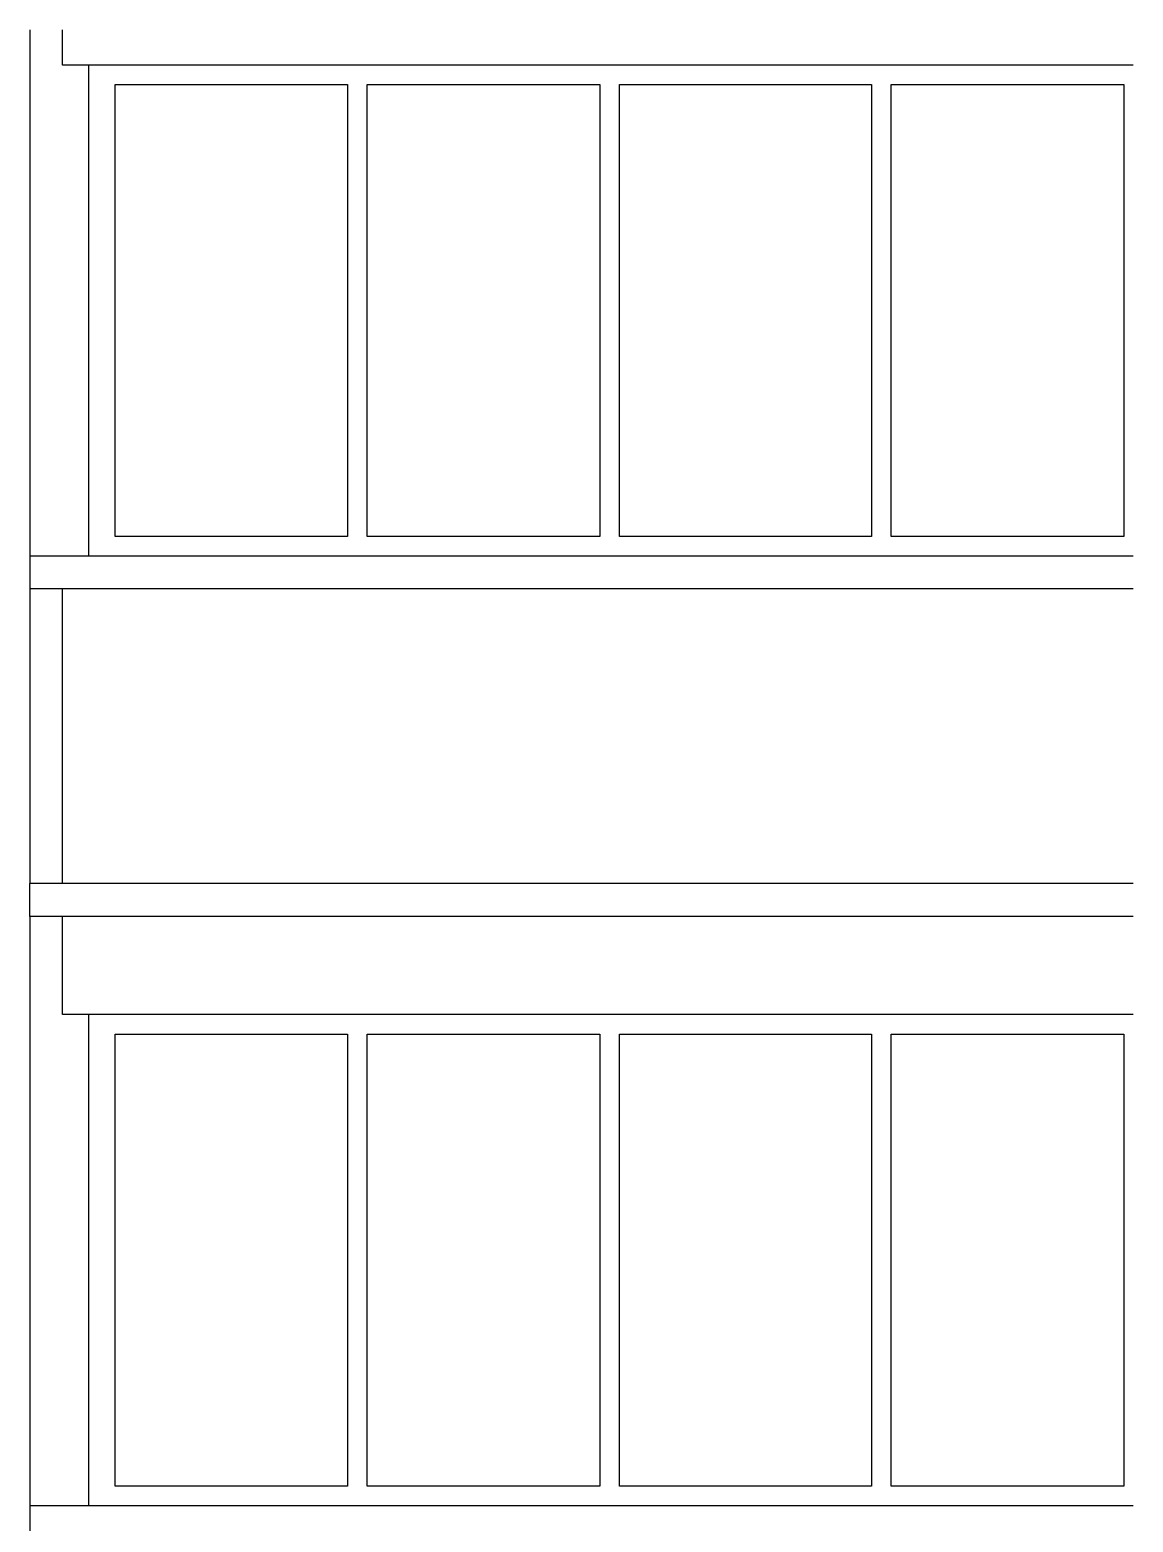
# Model space of a CAD drawing. Extents: x -747684 to -361709, y -438585 to -234743.
# Drawn here: x -368567 to -365198, y -239301 to -234743 of the extents above; entities that cross this region are included whole.
import ezdxf

# ---------------------------------------------------------------- set-up
doc = ezdxf.new("R2010")
doc.units = 0
doc.header["$LTSCALE"] = 100
doc.header["$MEASUREMENT"] = 0
doc.layers.get('0').update_dxf_attribs({"linetype": 'CONTINUOUS'})

msp = doc.modelspace()

# ---------------------------------------------------------------- linework, layer by layer
at = {"color": 7}
for p, q in [((-368567.1, -234743.1), (-368567.1, -236350.5)), ((-368467.1, -234850.5), (-368467.1, -234743.1)), ((-365198.2, -234850.5), (-368467.1, -234850.5)), ((-368387.1, -236350.5), (-368387.1, -234850.5)), ((-368307.1, -236290.5), (-368307.1, -234910.5)), ((-368307.1, -234910.5), (-367597.1, -234910.5)), ((-367597.1, -234910.5), (-367597.1, -236290.5)), ((-367537.1, -236290.5), (-367537.1, -234910.5)), ((-367537.1, -234910.5), (-366827.1, -234910.5)), ((-366827.1, -234910.5), (-366827.1, -236290.5)), ((-366767.1, -236290.5), (-366767.1, -234910.5)), ((-366767.1, -234910.5), (-365997.1, -234910.5)), ((-365997.1, -234910.5), (-365997.1, -236290.5)), ((-365937.1, -236290.5), (-365937.1, -234910.5)), ((-365937.1, -234910.5), (-365227.1, -234910.5)), ((-365227.1, -234910.5), (-365227.1, -236290.5)), ((-367597.1, -236290.5), (-368307.1, -236290.5)), ((-366827.1, -236290.5), (-367537.1, -236290.5)), ((-365997.1, -236290.5), (-366767.1, -236290.5)), ((-365227.1, -236290.5), (-365937.1, -236290.5)), ((-365198.2, -236350.5), (-368567.1, -236350.5)), ((-368567.1, -236350.5), (-368567.1, -236450.5)), ((-368567.1, -236450.5), (-368567.1, -237350.5)), ((-365198.2, -236450.5), (-368567.1, -236450.5)), ((-368467.1, -237350.5), (-368467.1, -236450.5)), ((-368567.1, -237450.5), (-368567.1, -237350.5)), ((-365198.2, -237350.5), (-368567.1, -237350.5)), ((-368567.1, -237450.5), (-368567.1, -239250.5)), ((-365198.2, -237450.5), (-368567.1, -237450.5)), ((-368467.1, -237750.5), (-368467.1, -237450.5)), ((-365198.2, -237750.5), (-368467.1, -237750.5)), ((-368387.1, -239250.5), (-368387.1, -237750.5)), ((-368307.1, -239190.5), (-368307.1, -237810.5)), ((-368307.1, -237810.5), (-367597.1, -237810.5)), ((-367597.1, -237810.5), (-367597.1, -239190.5)), ((-367537.1, -239190.5), (-367537.1, -237810.5)), ((-367537.1, -237810.5), (-366827.1, -237810.5)), ((-366827.1, -237810.5), (-366827.1, -239190.5)), ((-366767.1, -239190.5), (-366767.1, -237810.5)), ((-366767.1, -237810.5), (-365997.1, -237810.5)), ((-365997.1, -237810.5), (-365997.1, -239190.5)), ((-365937.1, -239190.5), (-365937.1, -237810.5)), ((-365937.1, -237810.5), (-365227.1, -237810.5)), ((-365227.1, -237810.5), (-365227.1, -239190.5)), ((-367597.1, -239190.5), (-368307.1, -239190.5)), ((-366827.1, -239190.5), (-367537.1, -239190.5)), ((-365997.1, -239190.5), (-366767.1, -239190.5)), ((-365227.1, -239190.5), (-365937.1, -239190.5)), ((-365198.2, -239250.5), (-368567.1, -239250.5)), ((-368567.1, -239250.5), (-368567.1, -239350.5))]:
    msp.add_line(p, q, dxfattribs=at)

doc.saveas('drawing.dxf')
